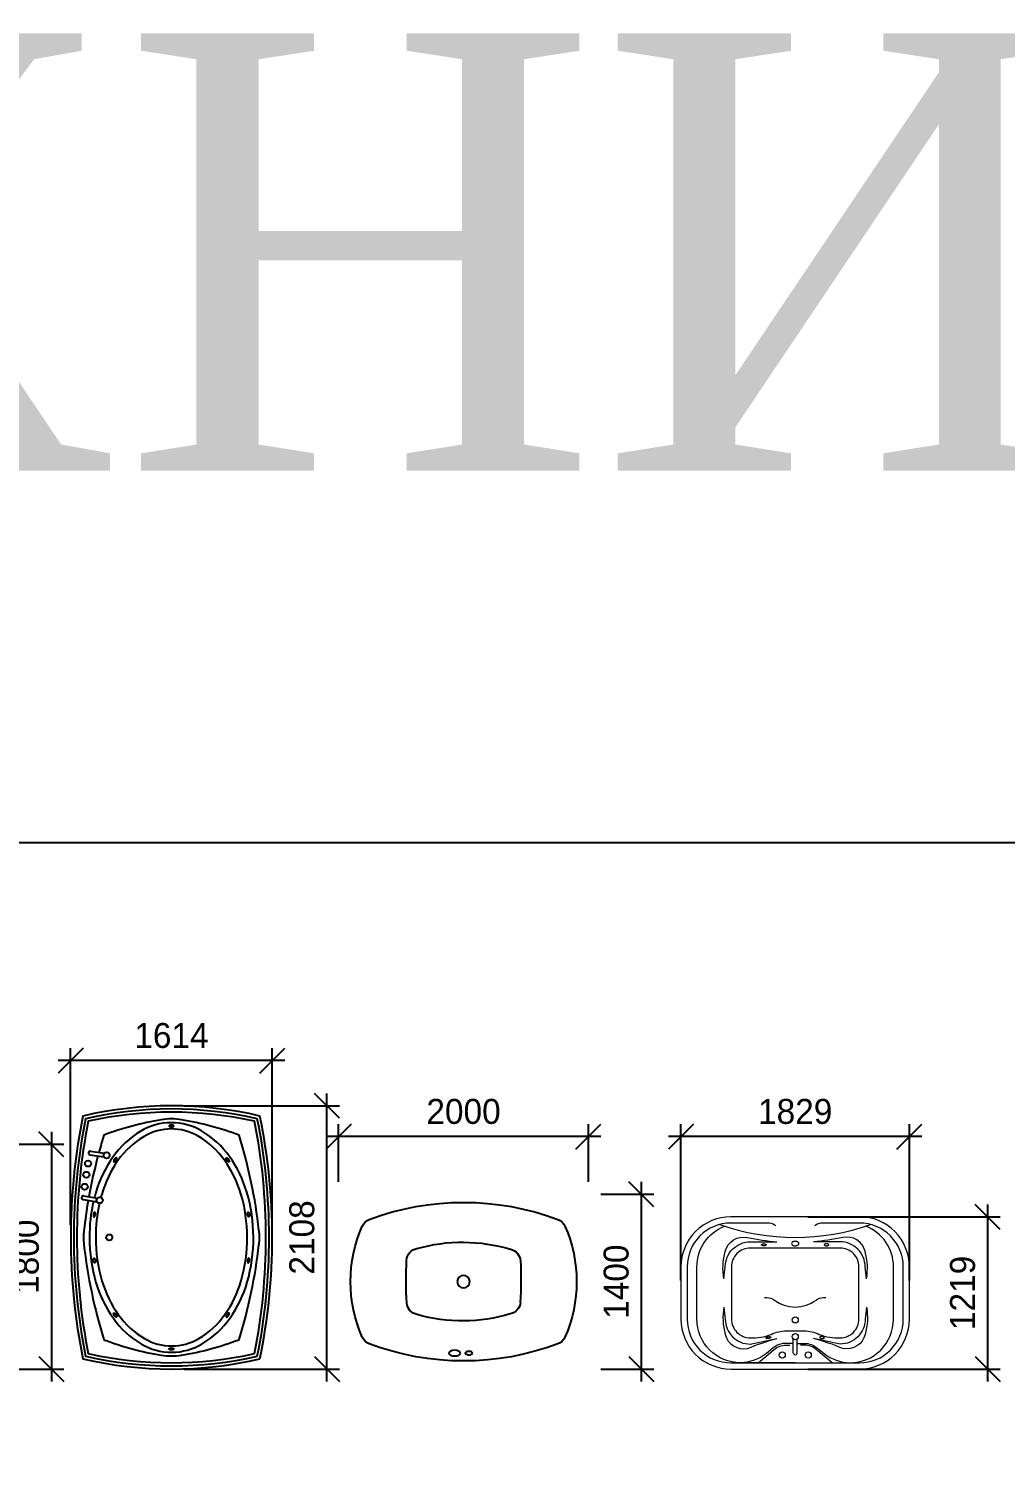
# Model space of a CAD drawing. Header units: millimetres. Extents: x 3103 to 179340, y -10977 to 70536.
# Drawn here: x 47960 to 55782, y 2787 to 14235 of the extents above; entities that cross this region are included whole.
import ezdxf

# ---------------------------------------------------------------- set-up
doc = ezdxf.new("R2010")
doc.units = ezdxf.units.MM
doc.header["$LTSCALE"] = 0.5
doc.layers.add('RAZMER', color=5, linetype='Continuous')
doc.layers.add('SANTEH', color=30, linetype='Continuous')
doc.styles.add('style1', font='TIMES.TTF')
doc.styles.add('WROMLATS', font='wromlats.shx', dxfattribs={"bigfont": 'bigfont.shx'})
doc.dimstyles.new('juka', dxfattribs={"dimscale": 100, "dimtxt": 2, "dimasz": 2, "dimexe": 1, "dimexo": 1, "dimgap": 1, "dimtad": 1, "dimtoh": 1, "dimdec": 0, "dimzin": 0, "dimdsep": 46, "dimtxsty": 'WROMLATS', "dimblk": 'OBLIQUE', "dimcen": -3, "dimdle": 1, "dimclrd": 256, "dimclre": 256, "dimclrt": 256, "dimadec": 0, "dimazin": 0, "dimtfac": 1, "dimtdec": 0, "dimtix": 1, "dimtmove": 2, "dimatfit": 3, "dimldrblk": 'ORIGIN2', "dimfxl": 1, "dimtvp": 2.5, "dimtolj": 1, "dimtzin": 0, "dimarcsym": 0})

# ---------------------------------------------------------------- blocks, each defined once
blk = doc.blocks.new('kaos 2000')
at = {"layer": 'SANTEH', "const_width": 0.01}
blk.add_lwpolyline([(0, 0), (0, 1400), (2000, 1400), (2000, 0), (0, 0)], dxfattribs=at)
at = {"layer": 'SANTEH'}
blk.add_circle((1000, 700), 50, dxfattribs=at)
for centre, radius, start, end in [((1000, -813), 2148, 69.3982, 110.6018), ((280, 1104), 100, 110.6018, 156.3704), ((1720, 1104), 100, 23.6296, 69.3982), ((1203, 700), 1108, 156.3704, 203.6296), ((797, 700), 1108, 336.3704, 23.6296), ((644, 861), 100, 101.245, 177.076), ((1009, -320), 1336, 74.1283, 106.7452), ((1356, 867), 100, 3.0352, 79.3397), ((3491, 716), 2951, 177.076, 183.5285), ((-1491, 716), 2951, 356.3604, 3.0352), ((645, 540), 100, 183.5285, 258.7897), ((1354, 535), 100, 280.6245, 356.3604), ((1009, 1718), 1332, 253.2798, 285.8431), ((280, 296), 100, 203.6296, 249.3982), ((1720, 296), 100, 290.6018, 336.3704), ((1000, 2213), 2148, 249.3982, 290.6018)]:
    blk.add_arc(centre, radius, start, end, dxfattribs=at)
for centre, major_axis, ratio in [((957, 128), (-29, 0), 0.477328), ((1071, 128), (-45.6, 0), 0.498621)]:
    blk.add_ellipse(centre, major_axis=major_axis, ratio=ratio, dxfattribs=at)
blk = doc.blocks.new('s_25')
for p, q in [((-1361, 1634), (-1250, 1617)), ((-1357, 1663), (-1246, 1646)), ((-1416, 1275), (-1305, 1258)), ((-1412, 1304), (-1301, 1287))]:
    blk.add_line(p, q)
for points in [[(0, 0, 0.101164), (0, 1944, 0.115707), (-1417, 1944, 0.101164), (-1417, 0, 0.115707)], [(-21, 21, 0.099487), (-21, 1923, 0.113072), (-1396, 1923, 0.099487), (-1396, 21, 0.113072)], [(-43, 42, 0.097785), (-43, 1902, 0.110392), (-1375, 1902, 0.097785), (-1375, 42, 0.110392)], [(-728, 1865, 0.205176), (-727, 1862, 0.096641), (-722, 1859, 0.053524), (-716, 1858, 0.04054), (-709, 1857, 0.04054), (-701, 1858, 0.053524), (-695, 1859, 0.096641), (-691, 1862, 0.205176), (-690, 1865, 0.205176), (-691, 1867, 0.096641), (-695, 1870, 0.053524), (-701, 1871, 0.04054), (-709, 1872, 0.04054), (-716, 1871, 0.053524), (-722, 1870, 0.096641), (-727, 1867, 0.205176)], [(-1170, 1577, 0.205176), (-1168, 1577, 0.096641), (-1163, 1579, 0.053524), (-1158, 1583, 0.04054), (-1153, 1589, 0.04054), (-1149, 1596, 0.053524), (-1148, 1601, 0.096641), (-1147, 1607, 0.205176), (-1149, 1609, 0.205176), (-1151, 1609, 0.096641), (-1156, 1607, 0.053524), (-1161, 1603, 0.04054), (-1166, 1597, 0.04054), (-1170, 1591, 0.053524), (-1171, 1585, 0.096641), (-1172, 1580, 0.205176)], [(-247, 1577, -0.205176), (-250, 1577, -0.096641), (-255, 1579, -0.053524), (-259, 1583, -0.04054), (-264, 1589, -0.04054), (-268, 1596, -0.053524), (-270, 1601, -0.096641), (-270, 1607, -0.205176), (-269, 1609, -0.205176), (-266, 1609, -0.096641), (-261, 1607, -0.053524), (-257, 1603, -0.04054), (-252, 1597, -0.04054), (-248, 1591, -0.053524), (-246, 1585, -0.096641), (-246, 1580, -0.205176)], [(-1329, 1137, 0.205176), (-1326, 1138, 0.096641), (-1322, 1142, 0.053524), (-1320, 1147, 0.04054), (-1318, 1155, 0.04054), (-1318, 1162, 0.053524), (-1318, 1168, 0.096641), (-1320, 1173, 0.205176), (-1323, 1175, 0.205176), (-1325, 1174, 0.096641), (-1329, 1170, 0.053524), (-1331, 1165, 0.04054), (-1333, 1157, 0.04054), (-1334, 1149, 0.053524), (-1333, 1143, 0.096641), (-1331, 1138, 0.205176)], [(-89, 1137, -0.205176), (-91, 1138, -0.096641), (-95, 1142, -0.053524), (-97, 1147, -0.04054), (-99, 1155, -0.04054), (-100, 1162, -0.053524), (-99, 1168, -0.096641), (-97, 1173, -0.205176), (-95, 1175, -0.205176), (-92, 1174, -0.096641), (-89, 1170, -0.053524), (-86, 1165, -0.04054), (-84, 1157, -0.04054), (-84, 1149, -0.053524), (-84, 1143, -0.096641), (-87, 1138, -0.205176)], [(-1329, 807, -0.205176), (-1326, 806, -0.096641), (-1322, 802, -0.053524), (-1320, 797, -0.04054), (-1318, 789, -0.04054), (-1318, 782, -0.053524), (-1318, 776, -0.096641), (-1320, 771, -0.205176), (-1323, 769, -0.205176), (-1325, 770, -0.096641), (-1329, 774, -0.053524), (-1331, 779, -0.04054), (-1333, 787, -0.04054), (-1334, 795, -0.053524), (-1333, 801, -0.096641), (-1331, 806, -0.205176)], [(-89, 807, 0.205176), (-91, 806, 0.096641), (-95, 802, 0.053524), (-97, 797, 0.04054), (-99, 789, 0.04054), (-100, 782, 0.053524), (-99, 776, 0.096641), (-97, 771, 0.205176), (-95, 769, 0.205176), (-92, 770, 0.096641), (-89, 774, 0.053524), (-86, 779, 0.04054), (-84, 787, 0.04054), (-84, 795, 0.053524), (-84, 801, 0.096641), (-87, 806, 0.205176)], [(-1170, 367, -0.205176), (-1168, 367, -0.096641), (-1163, 365, -0.053524), (-1158, 361, -0.04054), (-1153, 355, -0.04054), (-1149, 348, -0.053524), (-1148, 343, -0.096641), (-1147, 337, -0.205176), (-1149, 335, -0.205176), (-1151, 335, -0.096641), (-1156, 337, -0.053524), (-1161, 341, -0.04054), (-1166, 347, -0.04054), (-1170, 353, -0.053524), (-1171, 359, -0.096641), (-1172, 364, -0.205176)], [(-247, 367, 0.205176), (-250, 367, 0.096641), (-255, 365, 0.053524), (-259, 361, 0.04054), (-264, 355, 0.04054), (-268, 348, 0.053524), (-270, 343, 0.096641), (-270, 337, 0.205176), (-269, 335, 0.205176), (-266, 335, 0.096641), (-261, 337, 0.053524), (-257, 341, 0.04054), (-252, 347, 0.04054), (-248, 353, 0.053524), (-246, 359, 0.096641), (-246, 364, 0.205176)], [(-728, 79, -0.205176), (-727, 82, -0.096641), (-722, 85, -0.053524), (-716, 86, -0.04054), (-709, 87, -0.04054), (-701, 86, -0.053524), (-695, 85, -0.096641), (-691, 82, -0.205176), (-690, 79, -0.205176), (-691, 77, -0.096641), (-695, 74, -0.053524), (-701, 73, -0.04054), (-709, 72, -0.04054), (-716, 73, -0.053524), (-722, 74, -0.096641), (-727, 77, -0.205176)]]:
    blk.add_lwpolyline(points, format="xyb", close=True)
for points in [[(-706, 53, 0.133556), (-463, 120, 0.10678), (-239, 328, 0.082691), (-102, 613, 0.071169), (-52, 974, 0.071169), (-105, 1334, 0.082691), (-243, 1619, 0.10678), (-468, 1826, 0.133556), (-711, 1891, 0.133556), (-954, 1824, 0.10678), (-1178, 1616, 0.082691), (-1315, 1331, 0.008027), (-1326, 1291, 0.071169)], [(-706, 103, 0.133556), (-489, 163, 0.10678), (-280, 356, 0.082691), (-150, 627, 0.071169), (-102, 974, 0.071169), (-152, 1320, 0.082691), (-284, 1590, 0.10678), (-494, 1782, 0.133556), (-711, 1841, 0.133556), (-928, 1781, 0.10678), (-1137, 1588, 0.082691), (-1267, 1317, 0.005154), (-1274, 1292, 0.071169)], [(-1333, 1263, 0.057402), (-1365, 970, 0.071169), (-1313, 610, 0.082691), (-1174, 325, 0.10678), (-949, 118, 0.133556), (-706, 53, 0.133556)], [(-1285, 1245, 0.056139), (-1315, 970, 0.071169), (-1265, 624, 0.082691), (-1134, 354, 0.10678), (-924, 162, 0.133556), (-706, 103, 0.133556)]]:
    blk.add_lwpolyline(points, format="xyb")
for centre in [(-1228, 1629), (-1390, 1474), (-1376, 1564), (-1404, 1378), (-1283, 1270), (-1207, 972)]:
    blk.add_circle(centre, 24.6)
for centre, radius, start, end in [((-404, -437), 2383, 99.3241, 110.8022), ((-709, 1421), 500, 80.6759, 99.3241), ((-1014, -437), 2383, 69.1978, 80.6759), ((2724, 559), 4160, 162.785, 164.7551), ((-4141, 559), 4160, 6.4784, 17.215), ((-1359, 1649), 14.6, 81.3193, 261.3193), ((2724, 559), 4160, 165.1588, 169.7724), ((-1414, 1290), 14.6, 81.3193, 261.3193), ((2724, 559), 4160, 170.1736, 173.5216), ((-913, 972), 500, 173.5216, 186.4784), ((-504, 972), 500, 353.5216, 6.4784), ((2724, 1385), 4160, 186.4784, 197.215), ((-4141, 1385), 4160, 342.785, 353.5216), ((-404, 2381), 2383, 249.1978, 260.6759), ((-1014, 2381), 2383, 279.3241, 290.8022), ((-709, 523), 500, 260.6759, 279.3241), ((-709, 523), 500, 260.6759, 279.3241)]:
    blk.add_arc(centre, radius, start, end)
blk = doc.blocks.new('s_28')
at = {"layer": 'SANTEH', "lineweight": 0}
for p, q in [((128, 15), (240, 15)), ((128, -15), (240, -15))]:
    blk.add_line(p, q, dxfattribs=at)
for points in [[(400, -915), (819, -915, 0.414214), (1219, -515), (1219, 515, 0.414214), (819, 915), (400, 915, 0.414214), (0, 515), (0, -515, 0.414214)], [(306, 0), (306, -72, -0.117745), (278, -192, 0.107205), (250, -360, 0.414214), (400, -510), (819, -510, 0.414214), (969, -360), (969, 0), (969, 360, 0.414214), (819, 510), (400, 510, 0.414214), (250, 360, 0.107205), (278, 192, -0.117745), (306, 72)], [(255, 196, -0.205176), (253, 197, -0.096641), (249, 200, -0.053524), (246, 206, -0.04054), (244, 213, -0.04054), (244, 221, -0.053524), (244, 227, -0.096641), (246, 232, -0.205176), (248, 233, -0.205176), (251, 233, -0.096641), (255, 229, -0.053524), (257, 224, -0.04054), (259, 216, -0.04054), (260, 208, -0.053524), (259, 202, -0.096641), (257, 197, -0.205176)], [(995, 232, -0.205176), (993, 233, -0.096641), (990, 237, -0.053524), (988, 243, -0.04054), (988, 251, -0.04054), (988, 259, -0.053524), (990, 264, -0.096641), (993, 269, -0.205176), (995, 270, -0.205176), (997, 269, -0.096641), (1000, 264, -0.053524), (1002, 259, -0.04054), (1003, 251, -0.04054), (1002, 243, -0.053524), (1000, 237, -0.096641), (997, 233, -0.205176)], [(1005, 29, 0.205176), (995, 25, 0.096641), (990, 17, 0.053524), (988, 9, 0.04054), (988, 0, 0.04054), (988, -9, 0.053524), (990, -17, 0.096641), (995, -25, 0.205176), (1005, -29, 0.205176), (1015, -25, 0.096641), (1020, -17, 0.053524), (1022, -9, 0.04054), (1023, 0, 0.04054), (1022, 9, 0.053524), (1020, 17, 0.096641), (1015, 25, 0.205176)], [(255, -196, 0.205176), (253, -197, 0.096641), (249, -200, 0.053524), (246, -206, 0.04054), (244, -213, 0.04054), (244, -221, 0.053524), (244, -227, 0.096641), (246, -232, 0.205176), (248, -233, 0.205176), (251, -233, 0.096641), (255, -229, 0.053524), (257, -224, 0.04054), (259, -216, 0.04054), (260, -208, 0.053524), (259, -202, 0.096641), (257, -197, 0.205176)], [(995, -232, 0.205176), (993, -233, 0.096641), (990, -237, 0.053524), (988, -243, 0.04054), (988, -251, 0.04054), (988, -259, 0.053524), (990, -264, 0.096641), (993, -269, 0.205176), (995, -270, 0.205176), (997, -269, 0.096641), (1000, -264, 0.053524), (1002, -259, 0.04054), (1003, -251, 0.04054), (1002, -243, 0.053524), (1000, -237, 0.096641), (997, -233, 0.205176)]]:
    blk.add_lwpolyline(points, format="xyb", close=True, dxfattribs=at)
for points in [[(1146, 155, -0.009392), (1152, 164, 0.150753), (1169, 220), (1169, 515, 0.414214), (819, 865), (400, 865, 0.414214), (50, 515), (50, -515, 0.414214), (400, -865), (819, -865, 0.414214), (1169, -515), (1169, -220, 0.150753), (1152, -164, -0.009392), (1146, -155)], [(50, 0), (50, 437, -0.414214), (400, 787), (819, 787, -0.307587), (1144, 566)], [(496, 571, 0.114312), (278, 560, 0.409301), (165, 382, -0.031457), (245, 146)], [(723, 571, -0.114312), (941, 560, -0.409301), (1054, 382, 0.032836), (1019, 146)], [(496, 571), (400, 560, 0.414214), (200, 360), (245, 146)], [(723, 571), (819, 560, -0.414214), (1019, 360), (1019, 146)], [(206, 15), (206, 72, 0.174868), (168, 178), (124, 231, -0.151593), (50, 437, -0.151593)], [(50, 297), (157, 168, -0.174868), (191, 72), (191, 42)], [(573, 246), (573, 227, -0.163881), (553, 167, 0.163881), (497, 0, 0.163881), (553, -167, -0.163881), (573, -227), (573, -246)], [(50, 0), (50, -437, 0.414214), (400, -787), (819, -787, 0.307587), (1144, -566)], [(206, -15), (206, -72, -0.174868), (168, -178), (124, -231, 0.151593), (50, -437, 0.151593)], [(50, -297), (157, -168, 0.174868), (191, -72), (191, -42)], [(496, -571, -0.114312), (278, -560, -0.409301), (165, -382, 0.031457), (245, -146)], [(496, -571), (400, -560, -0.414214), (200, -360), (245, -146)], [(723, -571, 0.114312), (941, -560, 0.409301), (1054, -382, -0.032836), (1019, -146)], [(723, -571), (819, -560, 0.414214), (1019, -360), (1019, -146)]]:
    blk.add_lwpolyline(points, format="xyb", dxfattribs=at)
for centre in [(113, 104), (260, 0), (394, 0), (113, -104)]:
    blk.add_circle(centre, 24.6, dxfattribs=at)
for centre, radius, start, end in [((2874, 0), 1820, 160.6099, 199.3901), ((128, 0), 14.6, 90, 270)]:
    blk.add_arc(centre, radius, start, end, dxfattribs=at)
blk = doc.blocks.new('_Oblique')
at = {"color": 0, "lineweight": -2}
blk.add_line((-0.5, -0.5), (0.5, 0.5), dxfattribs=at)
blk = doc.blocks.new('*D1400')
at = {"layer": 'Defpoints', "color": 0, "transparency": 16777216}
for p in [(47703, 5302), (47703, 3502), (48143, 3502)]:
    blk.add_point(p, dxfattribs=at)
at = {"layer": 'RAZMER', "lineweight": -2, "transparency": 16777216}
for p, q in [((48143, 5402), (48143, 3402)), ((47803, 5302), (48243, 5302)), ((47803, 3502), (48243, 3502))]:
    blk.add_line(p, q, dxfattribs=at)
at = {"layer": 'RAZMER', "lineweight": -2, "transparency": 16777216, "xscale": 200, "yscale": 200, "zscale": 200}
for p, rotation in [((48143, 5302), 90), ((48143, 3502), 270)]:
    blk.add_blockref('_Oblique', p, dxfattribs=dict(at, rotation=rotation))
at = {"layer": 'RAZMER', "transparency": 16777216, "insert": (47943, 4402), "char_height": 200, "attachment_point": 5, "rotation": 90, "style": 'WROMLATS'}
blk.add_mtext('\\A1;1800', dxfattribs=at)
blk = doc.blocks.new('_Origin2')
at = {"color": 0, "linetype": 'ByBlock', "lineweight": -2}
blk.add_line((-0.5, 0), (-1, 0), dxfattribs=at)
for radius in [0.5, 0.25]:
    blk.add_circle((0, 0), radius, dxfattribs=at)
blk = doc.blocks.new('*D1402')
at = {"layer": 'Defpoints', "color": 0, "transparency": 16777216}
for p in [(49104, 5610), (50349, 5610), (49104, 3502)]:
    blk.add_point(p, dxfattribs=at)
at = {"layer": 'RAZMER', "lineweight": -2, "transparency": 16777216}
for p, q in [((49204, 5610), (50449, 5610)), ((50349, 3402), (50349, 5710)), ((49204, 3502), (50449, 3502))]:
    blk.add_line(p, q, dxfattribs=at)
at = {"layer": 'RAZMER', "lineweight": -2, "transparency": 16777216, "xscale": 200, "yscale": 200, "zscale": 200}
for p, rotation in [((50349, 5610), 90), ((50349, 3502), 270)]:
    blk.add_blockref('_Oblique', p, dxfattribs=dict(at, rotation=rotation))
at = {"layer": 'RAZMER', "transparency": 16777216, "insert": (50149, 4556), "char_height": 200, "attachment_point": 5, "rotation": 90, "style": 'WROMLATS'}
blk.add_mtext('\\A1;2108', dxfattribs=at)
blk = doc.blocks.new('*D1403')
at = {"layer": 'Defpoints', "color": 0, "transparency": 16777216}
for p in [(48297, 5972), (48297, 4556), (49911, 4556)]:
    blk.add_point(p, dxfattribs=at)
at = {"layer": 'RAZMER', "lineweight": -2, "transparency": 16777216}
for p, q in [((48297, 4656), (48297, 6072)), ((49911, 4656), (49911, 6072)), ((50011, 5972), (48197, 5972))]:
    blk.add_line(p, q, dxfattribs=at)
at = {"layer": 'RAZMER', "lineweight": -2, "transparency": 16777216, "xscale": 200, "yscale": 200, "zscale": 200, "rotation": 180}
blk.add_blockref('_Oblique', (48297, 5972), dxfattribs=at)
at = {"layer": 'RAZMER', "lineweight": -2, "transparency": 16777216, "xscale": 200, "yscale": 200, "zscale": 200}
blk.add_blockref('_Oblique', (49911, 5972), dxfattribs=at)
at = {"layer": 'RAZMER', "transparency": 16777216, "insert": (49104, 6172), "char_height": 200, "attachment_point": 5, "style": 'WROMLATS'}
blk.add_mtext('\\A1;1614', dxfattribs=at)
blk = doc.blocks.new('*D1404')
at = {"layer": 'Defpoints', "color": 0, "transparency": 16777216}
for p in [(52443, 4902), (52443, 3502), (52866, 3502)]:
    blk.add_point(p, dxfattribs=at)
at = {"layer": 'RAZMER', "lineweight": -2, "transparency": 16777216}
for p, q in [((52866, 5002), (52866, 3402)), ((52543, 4902), (52966, 4902)), ((52543, 3502), (52966, 3502))]:
    blk.add_line(p, q, dxfattribs=at)
at = {"layer": 'RAZMER', "lineweight": -2, "transparency": 16777216, "xscale": 200, "yscale": 200, "zscale": 200}
for p, rotation in [((52866, 4902), 90), ((52866, 3502), 270)]:
    blk.add_blockref('_Oblique', p, dxfattribs=dict(at, rotation=rotation))
at = {"layer": 'RAZMER', "transparency": 16777216, "insert": (52666, 4202), "char_height": 200, "attachment_point": 5, "rotation": 90, "style": 'WROMLATS'}
blk.add_mtext('\\A1;1400', dxfattribs=at)
blk = doc.blocks.new('*D1405')
at = {"layer": 'Defpoints', "color": 0, "transparency": 16777216}
for p in [(50443, 5364), (50443, 4902), (52443, 4902)]:
    blk.add_point(p, dxfattribs=at)
at = {"layer": 'RAZMER', "lineweight": -2, "transparency": 16777216}
for p, q in [((50443, 5002), (50443, 5464)), ((52443, 5002), (52443, 5464)), ((52543, 5364), (50343, 5364))]:
    blk.add_line(p, q, dxfattribs=at)
at = {"layer": 'RAZMER', "lineweight": -2, "transparency": 16777216, "xscale": 200, "yscale": 200, "zscale": 200, "rotation": 180}
blk.add_blockref('_Oblique', (50443, 5364), dxfattribs=at)
at = {"layer": 'RAZMER', "lineweight": -2, "transparency": 16777216, "xscale": 200, "yscale": 200, "zscale": 200}
blk.add_blockref('_Oblique', (52443, 5364), dxfattribs=at)
at = {"layer": 'RAZMER', "transparency": 16777216, "insert": (51443, 5564), "char_height": 200, "attachment_point": 5, "style": 'WROMLATS'}
blk.add_mtext('\\A1;2000', dxfattribs=at)
blk = doc.blocks.new('*D1406')
at = {"layer": 'Defpoints', "color": 0, "transparency": 16777216}
for p in [(54099, 4721), (54099, 3502), (55640, 3502)]:
    blk.add_point(p, dxfattribs=at)
at = {"layer": 'RAZMER', "lineweight": -2, "transparency": 16777216}
for p, q in [((55640, 4821), (55640, 3402)), ((54199, 4721), (55740, 4721)), ((54199, 3502), (55740, 3502))]:
    blk.add_line(p, q, dxfattribs=at)
at = {"layer": 'RAZMER', "lineweight": -2, "transparency": 16777216, "xscale": 200, "yscale": 200, "zscale": 200}
for p, rotation in [((55640, 4721), 90), ((55640, 3502), 270)]:
    blk.add_blockref('_Oblique', p, dxfattribs=dict(at, rotation=rotation))
at = {"layer": 'RAZMER', "transparency": 16777216, "insert": (55440, 4112), "char_height": 200, "attachment_point": 5, "rotation": 90, "style": 'WROMLATS'}
blk.add_mtext('\\A1;1219', dxfattribs=at)
blk = doc.blocks.new('*D1407')
at = {"layer": 'Defpoints', "color": 0, "transparency": 16777216}
for p in [(53184, 5364), (53184, 4112), (55013, 4112)]:
    blk.add_point(p, dxfattribs=at)
at = {"layer": 'RAZMER', "lineweight": -2, "transparency": 16777216}
for p, q in [((53184, 4212), (53184, 5464)), ((55013, 4212), (55013, 5464)), ((55113, 5364), (53084, 5364))]:
    blk.add_line(p, q, dxfattribs=at)
at = {"layer": 'RAZMER', "lineweight": -2, "transparency": 16777216, "xscale": 200, "yscale": 200, "zscale": 200, "rotation": 180}
blk.add_blockref('_Oblique', (53184, 5364), dxfattribs=at)
at = {"layer": 'RAZMER', "lineweight": -2, "transparency": 16777216, "xscale": 200, "yscale": 200, "zscale": 200}
blk.add_blockref('_Oblique', (55013, 5364), dxfattribs=at)
at = {"layer": 'RAZMER', "transparency": 16777216, "insert": (54099, 5564), "char_height": 200, "attachment_point": 5, "style": 'WROMLATS'}
blk.add_mtext('\\A1;1829', dxfattribs=at)

msp = doc.modelspace()

# ---------------------------------------------------------------- linework, layer by layer
at = {"layer": 'SANTEH'}
msp.add_lwpolyline([(28440.7, -10976.6), (63114.5, -10976.6), (63114.5, 7714.5), (28440.7, 7714.5)], close=True, dxfattribs=at)

# ---------------------------------------------------------------- block references
msp.add_blockref('s_25', (49812.7, 3584.1), dxfattribs=at)
at = {"layer": 'SANTEH', "xscale": -1}
msp.add_blockref('kaos 2000', (52443.2, 3502.2), dxfattribs=at)
at = {"layer": 'SANTEH', "rotation": 90}
msp.add_blockref('s_28', (54098.9, 3502.2), dxfattribs=at)

# ---------------------------------------------------------------- texts
at = {"layer": 'SANTEH', "insert": (27270.8, 14196.3), "char_height": 4000, "width": 12454.612, "attachment_point": 1, "style": 'style1'}
msp.add_mtext('{\\H0.875x;САНТЕХНИКА} ', dxfattribs=at)

# ---------------------------------------------------------------- dimensions: what is measured, and where the dimension line sits
at = {"layer": 'RAZMER'}
for base, p1, p2, picture, middle in [((48297, 5972.1), (49911, 4556.1), (48297, 4556.1), '*D1403', (49104, 6172.1)), ((50443.2, 5363.6), (52443.2, 4902.2), (50443.2, 4902.2), '*D1405', (51443.2, 5563.6)), ((53184.4, 5363.6), (55013.4, 4111.7), (53184.4, 4111.7), '*D1407', (54098.9, 5563.6))]:
    dim = msp.add_linear_dim(base=base, p1=p1, p2=p2, dimstyle='juka', dxfattribs=at)
    dim.commit()
    dim.dimension.update_dxf_attribs({"geometry": picture, "text_midpoint": middle})
for base, p1, p2, picture, middle in [((50349.4, 5610.1), (49104, 3502.1), (49104, 5610.1), '*D1402', (50149.4, 4556.1)), ((48143, 3502.2), (47702.8, 5302.2), (47702.8, 3502.2), '*D1400', (47943, 4402.2)), ((52865.6, 3502.2), (52443.2, 4902.2), (52443.2, 3502.2), '*D1404', (52665.6, 4202.2)), ((55640.1, 3502.2), (54098.9, 4721.2), (54098.9, 3502.2), '*D1406', (55440.1, 4111.7))]:
    dim = msp.add_linear_dim(base=base, p1=p1, p2=p2, angle=90, dimstyle='juka', dxfattribs=at)
    dim.commit()
    dim.dimension.update_dxf_attribs({"geometry": picture, "text_midpoint": middle})

doc.saveas('drawing.dxf')
